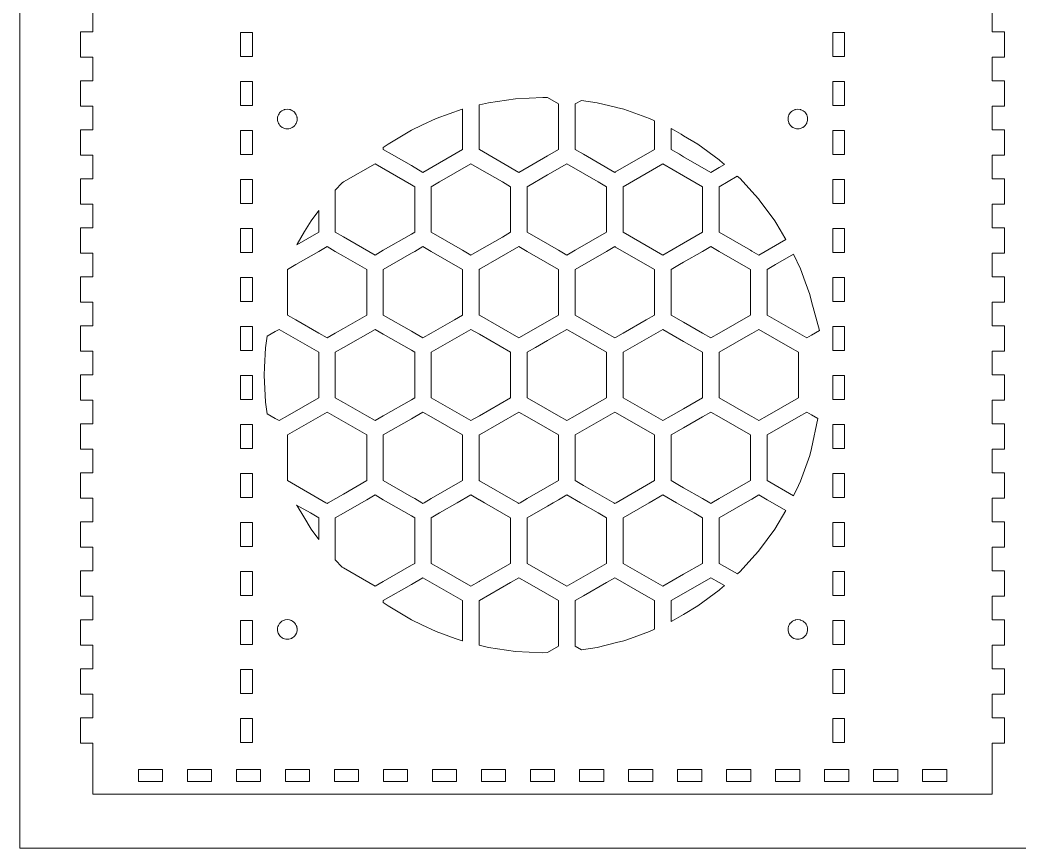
# Model space of a CAD drawing. Header units: millimetres. Extents: x -359 to 570, y -577 to 281.
# Drawn here: x -305.2 to -60.6, y -577.4 to -374.6 of the extents above; entities that cross this region are included whole.
import ezdxf

# ---------------------------------------------------------------- set-up
doc = ezdxf.new("R2010")
doc.units = ezdxf.units.MM
doc.header["$MEASUREMENT"] = 0
doc.layers.add('Layer 1', color=7, linetype='Continuous')

# ---------------------------------------------------------------- blocks, each defined once
blk = doc.blocks.new('block 65')
at = {"layer": 'Layer 1', "color": 7, "lineweight": 5}
blk.add_lwpolyline([(-251.25, -380.64), (-251.25, -377.68), (-248.33, -377.68), (-248.33, -383.6), (-251.25, -383.6), (-251.25, -380.64)], dxfattribs=at)
blk = doc.blocks.new('block 66')
at = {"layer": 'Layer 1', "color": 7, "lineweight": 5}
blk.add_lwpolyline([(-251.25, -392.64), (-251.25, -389.68), (-248.33, -389.68), (-248.33, -395.6), (-251.25, -395.6), (-251.25, -392.64)], dxfattribs=at)
blk = doc.blocks.new('block 67')
at = {"layer": 'Layer 1', "color": 7, "lineweight": 5}
blk.add_lwpolyline([(-251.25, -404.64), (-251.25, -401.68), (-248.33, -401.68), (-248.33, -407.6), (-251.25, -407.6), (-251.25, -404.64)], dxfattribs=at)
blk = doc.blocks.new('block 68')
at = {"layer": 'Layer 1', "color": 7, "lineweight": 5}
blk.add_lwpolyline([(-251.25, -416.64), (-251.25, -413.68), (-248.33, -413.68), (-248.33, -419.6), (-251.25, -419.6), (-251.25, -416.64)], dxfattribs=at)
blk = doc.blocks.new('block 69')
at = {"layer": 'Layer 1', "color": 7, "lineweight": 5}
blk.add_lwpolyline([(-251.25, -428.64), (-251.25, -425.68), (-248.33, -425.68), (-248.33, -431.6), (-251.25, -431.6), (-251.25, -428.64)], dxfattribs=at)
blk = doc.blocks.new('block 70')
at = {"layer": 'Layer 1', "color": 7, "lineweight": 5}
blk.add_lwpolyline([(-251.25, -440.64), (-251.25, -437.68), (-248.33, -437.68), (-248.33, -443.6), (-251.25, -443.6), (-251.25, -440.64)], dxfattribs=at)
blk = doc.blocks.new('block 71')
at = {"layer": 'Layer 1', "color": 7, "lineweight": 5}
blk.add_lwpolyline([(-251.25, -452.64), (-251.25, -449.68), (-248.33, -449.68), (-248.33, -455.6), (-251.25, -455.6), (-251.25, -452.64)], dxfattribs=at)
blk = doc.blocks.new('block 72')
at = {"layer": 'Layer 1', "color": 7, "lineweight": 5}
blk.add_lwpolyline([(-251.25, -464.64), (-251.25, -461.68), (-248.33, -461.68), (-248.33, -467.6), (-251.25, -467.6), (-251.25, -464.64)], dxfattribs=at)
blk = doc.blocks.new('block 73')
at = {"layer": 'Layer 1', "color": 7, "lineweight": 5}
blk.add_lwpolyline([(-251.25, -476.64), (-251.25, -473.68), (-248.33, -473.68), (-248.33, -479.6), (-251.25, -479.6), (-251.25, -476.64)], dxfattribs=at)
blk = doc.blocks.new('block 74')
at = {"layer": 'Layer 1', "color": 7, "lineweight": 5}
blk.add_lwpolyline([(-251.25, -488.64), (-251.25, -485.68), (-248.33, -485.68), (-248.33, -491.6), (-251.25, -491.6), (-251.25, -488.64)], dxfattribs=at)
blk = doc.blocks.new('block 75')
at = {"layer": 'Layer 1', "color": 7, "lineweight": 5}
blk.add_lwpolyline([(-251.25, -500.64), (-251.25, -497.68), (-248.33, -497.68), (-248.33, -503.6), (-251.25, -503.6), (-251.25, -500.64)], dxfattribs=at)
blk = doc.blocks.new('block 76')
at = {"layer": 'Layer 1', "color": 7, "lineweight": 5}
blk.add_lwpolyline([(-251.25, -512.64), (-251.25, -509.68), (-248.33, -509.68), (-248.33, -515.6), (-251.25, -515.6), (-251.25, -512.64)], dxfattribs=at)
blk = doc.blocks.new('block 77')
at = {"layer": 'Layer 1', "color": 7, "lineweight": 5}
blk.add_lwpolyline([(-251.25, -524.64), (-251.25, -521.68), (-248.33, -521.68), (-248.33, -527.6), (-251.25, -527.6), (-251.25, -524.64)], dxfattribs=at)
blk = doc.blocks.new('block 78')
at = {"layer": 'Layer 1', "color": 7, "lineweight": 5}
blk.add_lwpolyline([(-251.25, -536.64), (-251.25, -533.68), (-248.33, -533.68), (-248.33, -539.6), (-251.25, -539.6), (-251.25, -536.64)], dxfattribs=at)
blk = doc.blocks.new('block 79')
at = {"layer": 'Layer 1', "color": 7, "lineweight": 5}
blk.add_lwpolyline([(-251.25, -548.64), (-251.25, -545.68), (-248.33, -545.68), (-248.33, -551.6), (-251.25, -551.6), (-251.25, -548.64)], dxfattribs=at)
blk = doc.blocks.new('block 95')
at = {"layer": 'Layer 1', "color": 7, "lineweight": 5}
blk.add_lwpolyline([(-106.25, -380.64), (-106.25, -377.68), (-103.33, -377.68), (-103.33, -383.6), (-106.25, -383.6), (-106.25, -380.64)], dxfattribs=at)
blk = doc.blocks.new('block 96')
at = {"layer": 'Layer 1', "color": 7, "lineweight": 5}
blk.add_lwpolyline([(-106.25, -392.64), (-106.25, -389.68), (-103.33, -389.68), (-103.33, -395.6), (-106.25, -395.6), (-106.25, -392.64)], dxfattribs=at)
blk = doc.blocks.new('block 97')
at = {"layer": 'Layer 1', "color": 7, "lineweight": 5}
blk.add_lwpolyline([(-106.25, -404.64), (-106.25, -401.68), (-103.33, -401.68), (-103.33, -407.6), (-106.25, -407.6), (-106.25, -404.64)], dxfattribs=at)
blk = doc.blocks.new('block 98')
at = {"layer": 'Layer 1', "color": 7, "lineweight": 5}
blk.add_lwpolyline([(-106.25, -416.64), (-106.25, -413.68), (-103.33, -413.68), (-103.33, -419.6), (-106.25, -419.6), (-106.25, -416.64)], dxfattribs=at)
blk = doc.blocks.new('block 99')
at = {"layer": 'Layer 1', "color": 7, "lineweight": 5}
blk.add_lwpolyline([(-106.25, -428.64), (-106.25, -425.68), (-103.33, -425.68), (-103.33, -431.6), (-106.25, -431.6), (-106.25, -428.64)], dxfattribs=at)
blk = doc.blocks.new('block 100')
at = {"layer": 'Layer 1', "color": 7, "lineweight": 5}
blk.add_lwpolyline([(-106.25, -440.64), (-106.25, -437.68), (-103.33, -437.68), (-103.33, -443.6), (-106.25, -443.6), (-106.25, -440.64)], dxfattribs=at)
blk = doc.blocks.new('block 101')
at = {"layer": 'Layer 1', "color": 7, "lineweight": 5}
blk.add_lwpolyline([(-106.25, -452.64), (-106.25, -449.68), (-103.33, -449.68), (-103.33, -455.6), (-106.25, -455.6), (-106.25, -452.64)], dxfattribs=at)
blk = doc.blocks.new('block 102')
at = {"layer": 'Layer 1', "color": 7, "lineweight": 5}
blk.add_lwpolyline([(-106.25, -464.64), (-106.25, -461.68), (-103.33, -461.68), (-103.33, -467.6), (-106.25, -467.6), (-106.25, -464.64)], dxfattribs=at)
blk = doc.blocks.new('block 103')
at = {"layer": 'Layer 1', "color": 7, "lineweight": 5}
blk.add_lwpolyline([(-106.25, -476.64), (-106.25, -473.68), (-103.33, -473.68), (-103.33, -479.6), (-106.25, -479.6), (-106.25, -476.64)], dxfattribs=at)
blk = doc.blocks.new('block 104')
at = {"layer": 'Layer 1', "color": 7, "lineweight": 5}
blk.add_lwpolyline([(-106.25, -488.64), (-106.25, -485.68), (-103.33, -485.68), (-103.33, -491.6), (-106.25, -491.6), (-106.25, -488.64)], dxfattribs=at)
blk = doc.blocks.new('block 105')
at = {"layer": 'Layer 1', "color": 7, "lineweight": 5}
blk.add_lwpolyline([(-106.25, -500.64), (-106.25, -497.68), (-103.33, -497.68), (-103.33, -503.6), (-106.25, -503.6), (-106.25, -500.64)], dxfattribs=at)
blk = doc.blocks.new('block 106')
at = {"layer": 'Layer 1', "color": 7, "lineweight": 5}
blk.add_lwpolyline([(-106.25, -512.64), (-106.25, -509.68), (-103.33, -509.68), (-103.33, -515.6), (-106.25, -515.6), (-106.25, -512.64)], dxfattribs=at)
blk = doc.blocks.new('block 107')
at = {"layer": 'Layer 1', "color": 7, "lineweight": 5}
blk.add_lwpolyline([(-106.25, -524.64), (-106.25, -521.68), (-103.33, -521.68), (-103.33, -527.6), (-106.25, -527.6), (-106.25, -524.64)], dxfattribs=at)
blk = doc.blocks.new('block 108')
at = {"layer": 'Layer 1', "color": 7, "lineweight": 5}
blk.add_lwpolyline([(-106.25, -536.64), (-106.25, -533.68), (-103.33, -533.68), (-103.33, -539.6), (-106.25, -539.6), (-106.25, -536.64)], dxfattribs=at)
blk = doc.blocks.new('block 109')
at = {"layer": 'Layer 1', "color": 7, "lineweight": 5}
blk.add_lwpolyline([(-106.25, -548.64), (-106.25, -545.68), (-103.33, -545.68), (-103.33, -551.6), (-106.25, -551.6), (-106.25, -548.64)], dxfattribs=at)
blk = doc.blocks.new('block 114')
at = {"layer": 'Layer 1', "color": 7, "lineweight": 5}
blk.add_lwpolyline([(-239.79, -401.29), (-239.87, -401.29), (-240.13, -401.26), (-240.46, -401.19), (-240.78, -401.07), (-241.01, -400.95), (-241.09, -400.91), (-241.16, -400.86), (-241.36, -400.7), (-241.6, -400.46), (-241.81, -400.19), (-241.94, -399.96), (-241.97, -399.89), (-242.02, -399.78), (-242.16, -399.23), (-242.18, -398.66), (-242.16, -398.55), (-242.15, -398.46), (-242.09, -398.21), (-241.97, -397.89), (-241.81, -397.59), (-241.66, -397.38), (-241.6, -397.32), (-241.54, -397.25), (-241.36, -397.07), (-241.09, -396.87), (-240.79, -396.71), (-240.55, -396.61), (-240.47, -396.59), (-240.35, -396.55), (-239.79, -396.49), (-239.22, -396.55), (-239.11, -396.59), (-239.03, -396.61), (-238.79, -396.71), (-238.49, -396.87), (-238.21, -397.07), (-238.03, -397.25), (-237.97, -397.32), (-237.92, -397.38), (-237.77, -397.59), (-237.6, -397.89), (-237.48, -398.21), (-237.42, -398.46), (-237.41, -398.55), (-237.4, -398.66), (-237.41, -399.23), (-237.56, -399.78), (-237.6, -399.89), (-237.64, -399.96), (-237.77, -400.19), (-237.97, -400.46), (-238.21, -400.7), (-238.42, -400.86), (-238.49, -400.91), (-238.56, -400.95), (-238.79, -401.07), (-239.11, -401.19), (-239.45, -401.26), (-239.7, -401.29), (-239.79, -401.29)], dxfattribs=at)
blk = doc.blocks.new('block 115')
at = {"layer": 'Layer 1', "color": 7, "lineweight": 5}
blk.add_lwpolyline([(-114.79, -401.29), (-114.87, -401.29), (-115.13, -401.26), (-115.46, -401.19), (-115.78, -401.07), (-116.01, -400.95), (-116.09, -400.91), (-116.16, -400.86), (-116.36, -400.7), (-116.6, -400.46), (-116.81, -400.19), (-116.93, -399.96), (-116.97, -399.89), (-117.02, -399.78), (-117.16, -399.23), (-117.18, -398.66), (-117.16, -398.55), (-117.15, -398.46), (-117.09, -398.21), (-116.97, -397.89), (-116.81, -397.59), (-116.65, -397.38), (-116.6, -397.32), (-116.54, -397.25), (-116.36, -397.07), (-116.08, -396.87), (-115.79, -396.71), (-115.55, -396.61), (-115.47, -396.59), (-115.35, -396.55), (-114.79, -396.49), (-114.22, -396.55), (-114.11, -396.59), (-114.03, -396.61), (-113.79, -396.71), (-113.49, -396.87), (-113.21, -397.07), (-113.03, -397.25), (-112.97, -397.32), (-112.92, -397.38), (-112.77, -397.59), (-112.6, -397.89), (-112.48, -398.21), (-112.42, -398.46), (-112.41, -398.55), (-112.4, -398.66), (-112.41, -399.23), (-112.55, -399.78), (-112.6, -399.89), (-112.64, -399.96), (-112.77, -400.19), (-112.97, -400.46), (-113.21, -400.7), (-113.42, -400.86), (-113.49, -400.91), (-113.56, -400.95), (-113.79, -401.07), (-114.11, -401.19), (-114.44, -401.26), (-114.7, -401.29), (-114.79, -401.29)], dxfattribs=at)
blk = doc.blocks.new('block 116')
at = {"layer": 'Layer 1', "color": 7, "lineweight": 5}
blk.add_lwpolyline([(-239.79, -526.29), (-239.87, -526.29), (-240.13, -526.26), (-240.46, -526.19), (-240.78, -526.07), (-241.01, -525.95), (-241.09, -525.91), (-241.16, -525.86), (-241.36, -525.7), (-241.6, -525.46), (-241.81, -525.19), (-241.94, -524.96), (-241.97, -524.89), (-242.02, -524.78), (-242.16, -524.23), (-242.18, -523.66), (-242.16, -523.55), (-242.15, -523.46), (-242.09, -523.21), (-241.97, -522.89), (-241.81, -522.59), (-241.66, -522.38), (-241.6, -522.32), (-241.54, -522.25), (-241.36, -522.07), (-241.09, -521.87), (-240.79, -521.71), (-240.55, -521.61), (-240.47, -521.59), (-240.35, -521.55), (-239.79, -521.49), (-239.22, -521.55), (-239.11, -521.59), (-239.03, -521.61), (-238.79, -521.71), (-238.49, -521.87), (-238.21, -522.07), (-238.03, -522.25), (-237.97, -522.32), (-237.92, -522.38), (-237.77, -522.59), (-237.6, -522.89), (-237.48, -523.21), (-237.42, -523.46), (-237.41, -523.55), (-237.4, -523.66), (-237.41, -524.23), (-237.56, -524.78), (-237.6, -524.89), (-237.64, -524.96), (-237.77, -525.19), (-237.97, -525.46), (-238.21, -525.7), (-238.42, -525.86), (-238.49, -525.91), (-238.56, -525.95), (-238.79, -526.07), (-239.11, -526.19), (-239.45, -526.26), (-239.7, -526.29), (-239.79, -526.29)], dxfattribs=at)
blk = doc.blocks.new('block 117')
at = {"layer": 'Layer 1', "color": 7, "lineweight": 5}
blk.add_lwpolyline([(-114.79, -526.29), (-114.87, -526.29), (-115.13, -526.26), (-115.46, -526.19), (-115.78, -526.07), (-116.01, -525.95), (-116.09, -525.91), (-116.16, -525.86), (-116.36, -525.7), (-116.6, -525.46), (-116.81, -525.19), (-116.93, -524.96), (-116.97, -524.89), (-117.02, -524.78), (-117.16, -524.23), (-117.18, -523.66), (-117.16, -523.55), (-117.15, -523.46), (-117.09, -523.21), (-116.97, -522.89), (-116.81, -522.59), (-116.65, -522.38), (-116.6, -522.32), (-116.54, -522.25), (-116.36, -522.07), (-116.08, -521.87), (-115.79, -521.71), (-115.55, -521.61), (-115.47, -521.59), (-115.35, -521.55), (-114.79, -521.49), (-114.22, -521.55), (-114.11, -521.59), (-114.03, -521.61), (-113.79, -521.71), (-113.49, -521.87), (-113.21, -522.07), (-113.03, -522.25), (-112.97, -522.32), (-112.92, -522.38), (-112.77, -522.59), (-112.6, -522.89), (-112.48, -523.21), (-112.42, -523.46), (-112.41, -523.55), (-112.4, -523.66), (-112.41, -524.23), (-112.55, -524.78), (-112.6, -524.89), (-112.64, -524.96), (-112.77, -525.19), (-112.97, -525.46), (-113.21, -525.7), (-113.42, -525.86), (-113.49, -525.91), (-113.56, -525.95), (-113.79, -526.07), (-114.11, -526.19), (-114.44, -526.26), (-114.7, -526.29), (-114.79, -526.29)], dxfattribs=at)
blk = doc.blocks.new('block 118')
at = {"layer": 'Layer 1', "color": 7, "lineweight": 5}
blk.add_lwpolyline([(-287.39, -191.14), (-287.39, -197.54), (-290.29, -197.54), (-290.3, -197.54), (-290.36, -197.57), (-290.39, -197.62), (-290.39, -197.64), (-290.39, -203.64), (-290.39, -203.65), (-290.36, -203.71), (-290.3, -203.74), (-290.29, -203.74), (-287.39, -203.74), (-287.39, -209.54), (-290.29, -209.54), (-290.3, -209.54), (-290.36, -209.57), (-290.39, -209.62), (-290.39, -209.64), (-290.39, -215.64), (-290.39, -215.65), (-290.36, -215.71), (-290.3, -215.74), (-290.29, -215.74), (-287.39, -215.74), (-287.39, -221.54), (-290.29, -221.54), (-290.3, -221.54), (-290.36, -221.57), (-290.39, -221.62), (-290.39, -221.64), (-290.39, -227.64), (-290.39, -227.66), (-290.36, -227.71), (-290.3, -227.74), (-290.29, -227.74), (-287.39, -227.74), (-287.39, -233.54), (-290.29, -233.54), (-290.3, -233.54), (-290.36, -233.57), (-290.39, -233.62), (-290.39, -233.64), (-290.39, -239.64), (-290.39, -239.66), (-290.36, -239.71), (-290.3, -239.74), (-290.29, -239.74), (-287.39, -239.74), (-287.39, -245.54), (-290.29, -245.54), (-290.3, -245.54), (-290.36, -245.57), (-290.39, -245.62), (-290.39, -245.64), (-290.39, -251.64), (-290.39, -251.65), (-290.36, -251.71), (-290.3, -251.74), (-290.29, -251.74), (-287.39, -251.74), (-287.39, -257.54), (-290.29, -257.54), (-290.3, -257.54), (-290.36, -257.57), (-290.39, -257.62), (-290.39, -257.64), (-290.39, -263.64), (-290.39, -263.66), (-290.36, -263.71), (-290.3, -263.74), (-290.29, -263.74), (-287.39, -263.74), (-287.39, -269.54), (-290.29, -269.54), (-290.3, -269.54), (-290.36, -269.57), (-290.39, -269.62), (-290.39, -269.64), (-290.39, -275.64), (-290.39, -275.66), (-290.36, -275.71), (-290.3, -275.74), (-290.29, -275.74), (-287.39, -275.74), (-287.39, -281.54), (-290.29, -281.54), (-290.3, -281.54), (-290.36, -281.57), (-290.39, -281.62), (-290.39, -281.64), (-290.39, -287.64), (-290.39, -287.66), (-290.36, -287.71), (-290.3, -287.74), (-290.29, -287.74), (-287.39, -287.74), (-287.39, -293.54), (-290.29, -293.54), (-290.3, -293.54), (-290.36, -293.57), (-290.39, -293.62), (-290.39, -293.64), (-290.39, -299.64), (-290.39, -299.66), (-290.36, -299.71), (-290.3, -299.74), (-290.29, -299.74), (-287.39, -299.74), (-287.39, -305.54), (-290.29, -305.54), (-290.3, -305.54), (-290.36, -305.57), (-290.39, -305.62), (-290.39, -305.64), (-290.39, -311.64), (-290.39, -311.66), (-290.36, -311.71), (-290.3, -311.74), (-290.29, -311.74), (-287.39, -311.74), (-287.39, -317.54), (-290.29, -317.54), (-290.3, -317.54), (-290.36, -317.57), (-290.39, -317.62), (-290.39, -317.64), (-290.39, -323.64), (-290.39, -323.66), (-290.36, -323.71), (-290.3, -323.74), (-290.29, -323.74), (-287.39, -323.74), (-287.39, -329.54), (-290.29, -329.54), (-290.3, -329.54), (-290.36, -329.57), (-290.39, -329.62), (-290.39, -329.64), (-290.39, -335.64), (-290.39, -335.66), (-290.36, -335.71), (-290.3, -335.74), (-290.29, -335.74), (-287.39, -335.74), (-287.39, -341.54), (-290.29, -341.54), (-290.3, -341.54), (-290.36, -341.57), (-290.39, -341.62), (-290.39, -341.64), (-290.39, -347.64), (-290.39, -347.66), (-290.36, -347.71), (-290.3, -347.74), (-290.29, -347.74), (-287.39, -347.74), (-287.39, -353.54), (-290.29, -353.54), (-290.3, -353.54), (-290.36, -353.57), (-290.39, -353.62), (-290.39, -353.64), (-290.39, -359.64), (-290.39, -359.66), (-290.36, -359.71), (-290.3, -359.74), (-290.29, -359.74), (-287.39, -359.74), (-287.39, -365.54), (-290.29, -365.54), (-290.3, -365.54), (-290.36, -365.57), (-290.39, -365.62), (-290.39, -365.64), (-290.39, -371.64), (-290.39, -371.66), (-290.36, -371.71), (-290.3, -371.74), (-290.29, -371.74), (-287.39, -371.74), (-287.39, -377.54), (-290.29, -377.54), (-290.3, -377.54), (-290.36, -377.57), (-290.39, -377.62), (-290.39, -377.64), (-290.39, -383.64), (-290.39, -383.66), (-290.36, -383.71), (-290.3, -383.74), (-290.29, -383.74), (-287.39, -383.74), (-287.39, -389.54), (-290.29, -389.54), (-290.3, -389.54), (-290.36, -389.57), (-290.39, -389.62), (-290.39, -389.64), (-290.39, -395.64), (-290.39, -395.65), (-290.36, -395.71), (-290.3, -395.74), (-290.29, -395.74), (-287.39, -395.74), (-287.39, -401.54), (-290.29, -401.54), (-290.3, -401.54), (-290.36, -401.57), (-290.39, -401.62), (-290.39, -401.64), (-290.39, -407.64), (-290.39, -407.66), (-290.36, -407.71), (-290.3, -407.74), (-290.29, -407.74), (-287.39, -407.74), (-287.39, -413.54), (-290.29, -413.54), (-290.3, -413.54), (-290.36, -413.57), (-290.39, -413.62), (-290.39, -413.64), (-290.39, -419.64), (-290.39, -419.66), (-290.36, -419.71), (-290.3, -419.74), (-290.29, -419.74), (-287.39, -419.74), (-287.39, -425.54), (-290.29, -425.54), (-290.3, -425.54), (-290.36, -425.57), (-290.39, -425.62), (-290.39, -425.64), (-290.39, -431.64), (-290.39, -431.65), (-290.36, -431.71), (-290.3, -431.74), (-290.29, -431.74), (-287.39, -431.74), (-287.39, -437.54), (-290.29, -437.54), (-290.3, -437.54), (-290.36, -437.57), (-290.39, -437.62), (-290.39, -437.64), (-290.39, -443.64), (-290.39, -443.65), (-290.36, -443.71), (-290.3, -443.74), (-290.29, -443.74), (-287.39, -443.74), (-287.39, -449.54), (-290.29, -449.54), (-290.3, -449.54), (-290.36, -449.57), (-290.39, -449.62), (-290.39, -449.64), (-290.39, -455.64), (-290.39, -455.65), (-290.36, -455.71), (-290.3, -455.74), (-290.29, -455.74), (-287.39, -455.74), (-287.39, -461.54), (-290.29, -461.54), (-290.3, -461.54), (-290.36, -461.57), (-290.39, -461.62), (-290.39, -461.64), (-290.39, -467.64), (-290.39, -467.65), (-290.36, -467.71), (-290.3, -467.74), (-290.29, -467.74), (-287.39, -467.74), (-287.39, -473.54), (-290.29, -473.54), (-290.3, -473.54), (-290.36, -473.57), (-290.39, -473.62), (-290.39, -473.64), (-290.39, -479.64), (-290.39, -479.65), (-290.36, -479.71), (-290.3, -479.74), (-290.29, -479.74), (-287.39, -479.74), (-287.39, -485.54), (-290.29, -485.54), (-290.3, -485.54), (-290.36, -485.57), (-290.39, -485.62), (-290.39, -485.64), (-290.39, -491.64), (-290.39, -491.65), (-290.36, -491.71), (-290.3, -491.74), (-290.29, -491.74), (-287.39, -491.74), (-287.39, -497.54), (-290.29, -497.54), (-290.3, -497.54), (-290.36, -497.57), (-290.39, -497.62), (-290.39, -497.64), (-290.39, -503.64), (-290.39, -503.65), (-290.36, -503.71), (-290.3, -503.74), (-290.29, -503.74), (-287.39, -503.74), (-287.39, -509.54), (-290.29, -509.54), (-290.3, -509.54), (-290.36, -509.57), (-290.39, -509.62), (-290.39, -509.64), (-290.39, -515.64), (-290.39, -515.65), (-290.36, -515.71), (-290.3, -515.74), (-290.29, -515.74), (-287.39, -515.74), (-287.39, -521.54), (-290.29, -521.54), (-290.3, -521.54), (-290.36, -521.57), (-290.39, -521.62), (-290.39, -521.64), (-290.39, -527.64), (-290.39, -527.65), (-290.36, -527.71), (-290.3, -527.74), (-290.29, -527.74), (-287.39, -527.74), (-287.39, -533.54), (-290.29, -533.54), (-290.3, -533.54), (-290.36, -533.57), (-290.39, -533.62), (-290.39, -533.64), (-290.39, -539.64), (-290.39, -539.65), (-290.36, -539.71), (-290.3, -539.74), (-290.29, -539.74), (-287.39, -539.74), (-287.39, -545.54), (-290.29, -545.54), (-290.3, -545.54), (-290.36, -545.57), (-290.39, -545.62), (-290.39, -545.64), (-290.39, -551.64), (-290.39, -551.65), (-290.36, -551.71), (-290.3, -551.74), (-290.29, -551.74), (-287.39, -551.74), (-287.39, -558.14), (-287.39, -564.14), (-287.39, -564.15), (-287.36, -564.21), (-287.3, -564.24), (-287.29, -564.24), (-67.29, -564.24), (-67.27, -564.24), (-67.22, -564.21), (-67.19, -564.15), (-67.19, -564.14), (-67.19, -558.14), (-67.19, -551.74), (-64.29, -551.74), (-64.27, -551.74), (-64.22, -551.71), (-64.19, -551.65), (-64.19, -551.64), (-64.19, -545.64), (-64.19, -545.62), (-64.22, -545.57), (-64.27, -545.54), (-64.29, -545.54), (-67.19, -545.54), (-67.19, -539.74), (-64.29, -539.74), (-64.27, -539.74), (-64.22, -539.71), (-64.19, -539.65), (-64.19, -539.64), (-64.19, -533.64), (-64.19, -533.62), (-64.22, -533.57), (-64.27, -533.54), (-64.29, -533.54), (-67.19, -533.54), (-67.19, -527.74), (-64.29, -527.74), (-64.27, -527.74), (-64.22, -527.71), (-64.19, -527.65), (-64.19, -527.64), (-64.19, -521.64), (-64.19, -521.62), (-64.22, -521.57), (-64.27, -521.54), (-64.29, -521.54), (-67.19, -521.54), (-67.19, -515.74), (-64.29, -515.74), (-64.27, -515.74), (-64.22, -515.71), (-64.19, -515.65), (-64.19, -515.64), (-64.19, -509.64), (-64.19, -509.62), (-64.22, -509.57), (-64.27, -509.54), (-64.29, -509.54), (-67.19, -509.54), (-67.19, -503.74), (-64.29, -503.74), (-64.27, -503.74), (-64.22, -503.71), (-64.19, -503.65), (-64.19, -503.64), (-64.19, -497.64), (-64.19, -497.62), (-64.22, -497.57), (-64.27, -497.54), (-64.29, -497.54), (-67.19, -497.54), (-67.19, -491.74), (-64.29, -491.74), (-64.27, -491.74), (-64.22, -491.71), (-64.19, -491.65), (-64.19, -491.64), (-64.19, -485.64), (-64.19, -485.62), (-64.22, -485.57), (-64.27, -485.54), (-64.29, -485.54), (-67.19, -485.54), (-67.19, -479.74), (-64.29, -479.74), (-64.27, -479.74), (-64.22, -479.71), (-64.19, -479.65), (-64.19, -479.64), (-64.19, -473.64), (-64.19, -473.62), (-64.22, -473.57), (-64.27, -473.54), (-64.29, -473.54), (-67.19, -473.54), (-67.19, -467.74), (-64.29, -467.74), (-64.27, -467.74), (-64.22, -467.71), (-64.19, -467.65), (-64.19, -467.64), (-64.19, -461.64), (-64.19, -461.62), (-64.22, -461.57), (-64.27, -461.54), (-64.29, -461.54), (-67.19, -461.54), (-67.19, -455.74), (-64.29, -455.74), (-64.27, -455.74), (-64.22, -455.71), (-64.19, -455.65), (-64.19, -455.64), (-64.19, -449.64), (-64.19, -449.62), (-64.22, -449.57), (-64.27, -449.54), (-64.29, -449.54), (-67.19, -449.54), (-67.19, -443.74), (-64.29, -443.74), (-64.27, -443.74), (-64.22, -443.71), (-64.19, -443.65), (-64.19, -443.64), (-64.19, -437.64), (-64.19, -437.62), (-64.22, -437.57), (-64.27, -437.54), (-64.29, -437.54), (-67.19, -437.54), (-67.19, -431.74), (-64.29, -431.74), (-64.27, -431.74), (-64.22, -431.71), (-64.19, -431.65), (-64.19, -431.64), (-64.19, -425.64), (-64.19, -425.62), (-64.22, -425.57), (-64.27, -425.54), (-64.29, -425.54), (-67.19, -425.54), (-67.19, -419.74), (-64.29, -419.74), (-64.27, -419.74), (-64.22, -419.71), (-64.19, -419.66), (-64.19, -419.64), (-64.19, -413.64), (-64.19, -413.62), (-64.22, -413.57), (-64.27, -413.54), (-64.29, -413.54), (-67.19, -413.54), (-67.19, -407.74), (-64.29, -407.74), (-64.27, -407.74), (-64.22, -407.71), (-64.19, -407.66), (-64.19, -407.64), (-64.19, -401.64), (-64.19, -401.62), (-64.22, -401.57), (-64.27, -401.54), (-64.29, -401.54), (-67.19, -401.54), (-67.19, -395.74), (-64.29, -395.74), (-64.27, -395.74), (-64.22, -395.71), (-64.19, -395.65), (-64.19, -395.64), (-64.19, -389.64), (-64.19, -389.62), (-64.22, -389.57), (-64.27, -389.54), (-64.29, -389.54), (-67.19, -389.54), (-67.19, -383.74), (-64.29, -383.74), (-64.27, -383.74), (-64.22, -383.71), (-64.19, -383.66), (-64.19, -383.64), (-64.19, -377.64), (-64.19, -377.62), (-64.22, -377.57), (-64.27, -377.54), (-64.29, -377.54), (-67.19, -377.54), (-67.19, -371.74), (-64.29, -371.74), (-64.27, -371.74), (-64.22, -371.71), (-64.19, -371.66), (-64.19, -371.64), (-64.19, -365.64), (-64.19, -365.62), (-64.22, -365.57), (-64.27, -365.54), (-64.29, -365.54), (-67.19, -365.54), (-67.19, -359.74), (-64.29, -359.74), (-64.27, -359.74), (-64.22, -359.71), (-64.19, -359.66), (-64.19, -359.64), (-64.19, -353.64), (-64.19, -353.62), (-64.22, -353.57), (-64.27, -353.54), (-64.29, -353.54), (-67.19, -353.54), (-67.19, -347.74), (-64.29, -347.74), (-64.27, -347.74), (-64.22, -347.71), (-64.19, -347.66), (-64.19, -347.64), (-64.19, -341.64), (-64.19, -341.62), (-64.22, -341.57), (-64.27, -341.54), (-64.29, -341.54), (-67.19, -341.54), (-67.19, -335.74), (-64.29, -335.74), (-64.27, -335.74), (-64.22, -335.71), (-64.19, -335.66), (-64.19, -335.64), (-64.19, -329.64), (-64.19, -329.62), (-64.22, -329.57), (-64.27, -329.54), (-64.29, -329.54), (-67.19, -329.54), (-67.19, -323.74), (-64.29, -323.74), (-64.27, -323.74), (-64.22, -323.71), (-64.19, -323.66), (-64.19, -323.64), (-64.19, -317.64), (-64.19, -317.62), (-64.22, -317.57), (-64.27, -317.54), (-64.29, -317.54), (-67.19, -317.54), (-67.19, -311.74), (-64.29, -311.74), (-64.27, -311.74), (-64.22, -311.71), (-64.19, -311.66), (-64.19, -311.64), (-64.19, -305.64), (-64.19, -305.62), (-64.22, -305.57), (-64.27, -305.54), (-64.29, -305.54), (-67.19, -305.54), (-67.19, -299.74), (-64.29, -299.74), (-64.27, -299.74), (-64.22, -299.71), (-64.19, -299.66), (-64.19, -299.64), (-64.19, -293.64), (-64.19, -293.62), (-64.22, -293.57), (-64.27, -293.54), (-64.29, -293.54), (-67.19, -293.54), (-67.19, -287.74), (-64.29, -287.74), (-64.27, -287.74), (-64.22, -287.71), (-64.19, -287.66), (-64.19, -287.64), (-64.19, -281.64), (-64.19, -281.62), (-64.22, -281.57), (-64.27, -281.54), (-64.29, -281.54), (-67.19, -281.54), (-67.19, -275.74), (-64.29, -275.74), (-64.27, -275.74), (-64.22, -275.71), (-64.19, -275.66), (-64.19, -275.64), (-64.19, -269.64), (-64.19, -269.62), (-64.22, -269.57), (-64.27, -269.54), (-64.29, -269.54), (-67.19, -269.54), (-67.19, -263.74), (-64.29, -263.74), (-64.27, -263.74), (-64.22, -263.71), (-64.19, -263.66), (-64.19, -263.64), (-64.19, -257.64), (-64.19, -257.62), (-64.22, -257.57), (-64.27, -257.54), (-64.29, -257.54), (-67.19, -257.54), (-67.19, -251.74), (-64.29, -251.74), (-64.27, -251.74), (-64.22, -251.71), (-64.19, -251.65), (-64.19, -251.64), (-64.19, -245.64), (-64.19, -245.62), (-64.22, -245.57), (-64.27, -245.54), (-64.29, -245.54), (-67.19, -245.54), (-67.19, -239.74), (-64.29, -239.74), (-64.27, -239.74), (-64.22, -239.71), (-64.19, -239.66), (-64.19, -239.64), (-64.19, -233.64), (-64.19, -233.62), (-64.22, -233.57), (-64.27, -233.54), (-64.29, -233.54), (-67.19, -233.54), (-67.19, -227.74), (-64.29, -227.74), (-64.27, -227.74), (-64.22, -227.71), (-64.19, -227.66), (-64.19, -227.64), (-64.19, -221.64), (-64.19, -221.62), (-64.22, -221.57), (-64.27, -221.54), (-64.29, -221.54), (-67.19, -221.54), (-67.19, -215.74), (-64.29, -215.74), (-64.27, -215.74), (-64.22, -215.71), (-64.19, -215.65), (-64.19, -215.64), (-64.19, -209.64), (-64.19, -209.62), (-64.22, -209.57), (-64.27, -209.54), (-64.29, -209.54), (-67.19, -209.54), (-67.19, -203.74), (-64.29, -203.74), (-64.27, -203.74), (-64.22, -203.71), (-64.19, -203.65), (-64.19, -203.64), (-64.19, -197.64), (-64.19, -197.62), (-64.22, -197.57), (-64.27, -197.54), (-64.29, -197.54), (-67.19, -197.54), (-67.19, -191.14), (-67.19, -188.14), (-67.19, -188.12), (-67.22, -188.07), (-67.27, -188.04), (-67.29, -188.04), (-106.29, -188.04), (-114.23, -188.04), (-114.24, -188.04), (-114.3, -188.07), (-114.33, -188.12), (-114.33, -188.14), (-114.33, -191.04), (-120.25, -191.04), (-120.25, -188.14), (-120.25, -188.12), (-120.28, -188.07), (-120.33, -188.04), (-120.35, -188.04), (-126.23, -188.04), (-126.24, -188.04), (-126.3, -188.07), (-126.33, -188.12), (-126.33, -188.14), (-126.33, -191.04), (-132.25, -191.04), (-132.25, -188.14), (-132.25, -188.12), (-132.28, -188.07), (-132.33, -188.04), (-132.35, -188.04), (-138.23, -188.04), (-138.24, -188.04), (-138.3, -188.07), (-138.33, -188.12), (-138.33, -188.14), (-138.33, -191.04), (-144.25, -191.04), (-144.25, -188.14), (-144.25, -188.12), (-144.28, -188.07), (-144.33, -188.04), (-144.35, -188.04), (-150.23, -188.04), (-150.25, -188.04), (-150.3, -188.07), (-150.33, -188.12), (-150.33, -188.14), (-150.33, -191.04), (-156.25, -191.04), (-156.25, -188.14), (-156.25, -188.12), (-156.28, -188.07), (-156.33, -188.04), (-156.35, -188.04), (-162.23, -188.04), (-162.24, -188.04), (-162.3, -188.07), (-162.33, -188.12), (-162.33, -188.14), (-162.33, -191.04), (-168.25, -191.04), (-168.25, -188.14), (-168.25, -188.12), (-168.28, -188.07), (-168.33, -188.04), (-168.35, -188.04), (-174.23, -188.04), (-174.25, -188.04), (-174.3, -188.07), (-174.33, -188.12), (-174.33, -188.14), (-174.33, -191.04), (-180.25, -191.04), (-180.25, -188.14), (-180.25, -188.12), (-180.27, -188.07), (-180.33, -188.04), (-180.35, -188.04), (-186.23, -188.04), (-186.24, -188.04), (-186.3, -188.07), (-186.33, -188.12), (-186.33, -188.14), (-186.33, -191.04), (-192.25, -191.04), (-192.25, -188.14), (-192.25, -188.12), (-192.28, -188.07), (-192.33, -188.04), (-192.35, -188.04), (-198.23, -188.04), (-198.24, -188.04), (-198.3, -188.07), (-198.33, -188.12), (-198.33, -188.14), (-198.33, -191.04), (-204.25, -191.04), (-204.25, -188.14), (-204.25, -188.12), (-204.28, -188.07), (-204.33, -188.04), (-204.35, -188.04), (-210.23, -188.04), (-210.24, -188.04), (-210.3, -188.07), (-210.33, -188.12), (-210.33, -188.14), (-210.33, -191.04), (-216.25, -191.04), (-216.25, -188.14), (-216.25, -188.12), (-216.28, -188.07), (-216.33, -188.04), (-216.35, -188.04), (-222.23, -188.04), (-222.24, -188.04), (-222.3, -188.07), (-222.33, -188.12), (-222.33, -188.14), (-222.33, -191.04), (-228.25, -191.04), (-228.25, -188.14), (-228.25, -188.12), (-228.28, -188.07), (-228.33, -188.04), (-228.35, -188.04), (-234.23, -188.04), (-234.24, -188.04), (-234.3, -188.07), (-234.33, -188.12), (-234.33, -188.14), (-234.33, -191.04), (-240.25, -191.04), (-240.25, -188.14), (-240.25, -188.12), (-240.28, -188.07), (-240.33, -188.04), (-240.35, -188.04), (-248.29, -188.04), (-287.29, -188.04), (-287.3, -188.04), (-287.36, -188.07), (-287.39, -188.12), (-287.39, -188.14), (-287.39, -191.14)], dxfattribs=at)
blk = doc.blocks.new('block 119')
at = {"layer": 'Layer 1', "color": 7, "lineweight": 5}
blk.add_lwpolyline([(-273.29, -561.1), (-276.25, -561.1), (-276.25, -558.18), (-270.33, -558.18), (-270.33, -561.1), (-273.29, -561.1)], dxfattribs=at)
blk = doc.blocks.new('block 120')
at = {"layer": 'Layer 1', "color": 7, "lineweight": 5}
blk.add_lwpolyline([(-261.29, -561.1), (-264.25, -561.1), (-264.25, -558.18), (-258.33, -558.18), (-258.33, -561.1), (-261.29, -561.1)], dxfattribs=at)
blk = doc.blocks.new('block 121')
at = {"layer": 'Layer 1', "color": 7, "lineweight": 5}
blk.add_lwpolyline([(-249.29, -561.1), (-252.25, -561.1), (-252.25, -558.18), (-246.33, -558.18), (-246.33, -561.1), (-249.29, -561.1)], dxfattribs=at)
blk = doc.blocks.new('block 122')
at = {"layer": 'Layer 1', "color": 7, "lineweight": 5}
blk.add_lwpolyline([(-237.29, -561.1), (-240.25, -561.1), (-240.25, -558.18), (-234.33, -558.18), (-234.33, -561.1), (-237.29, -561.1)], dxfattribs=at)
blk = doc.blocks.new('block 123')
at = {"layer": 'Layer 1', "color": 7, "lineweight": 5}
blk.add_lwpolyline([(-225.29, -561.1), (-228.25, -561.1), (-228.25, -558.18), (-222.33, -558.18), (-222.33, -561.1), (-225.29, -561.1)], dxfattribs=at)
blk = doc.blocks.new('block 124')
at = {"layer": 'Layer 1', "color": 7, "lineweight": 5}
blk.add_lwpolyline([(-213.29, -561.1), (-216.25, -561.1), (-216.25, -558.18), (-210.33, -558.18), (-210.33, -561.1), (-213.29, -561.1)], dxfattribs=at)
blk = doc.blocks.new('block 125')
at = {"layer": 'Layer 1', "color": 7, "lineweight": 5}
blk.add_lwpolyline([(-201.29, -561.1), (-204.25, -561.1), (-204.25, -558.18), (-198.33, -558.18), (-198.33, -561.1), (-201.29, -561.1)], dxfattribs=at)
blk = doc.blocks.new('block 126')
at = {"layer": 'Layer 1', "color": 7, "lineweight": 5}
blk.add_lwpolyline([(-189.29, -561.1), (-192.25, -561.1), (-192.25, -558.18), (-186.33, -558.18), (-186.33, -561.1), (-189.29, -561.1)], dxfattribs=at)
blk = doc.blocks.new('block 127')
at = {"layer": 'Layer 1', "color": 7, "lineweight": 5}
blk.add_lwpolyline([(-177.29, -561.1), (-180.25, -561.1), (-180.25, -558.18), (-174.33, -558.18), (-174.33, -561.1), (-177.29, -561.1)], dxfattribs=at)
blk = doc.blocks.new('block 128')
at = {"layer": 'Layer 1', "color": 7, "lineweight": 5}
blk.add_lwpolyline([(-165.29, -561.1), (-168.25, -561.1), (-168.25, -558.18), (-162.33, -558.18), (-162.33, -561.1), (-165.29, -561.1)], dxfattribs=at)
blk = doc.blocks.new('block 129')
at = {"layer": 'Layer 1', "color": 7, "lineweight": 5}
blk.add_lwpolyline([(-153.29, -561.1), (-156.25, -561.1), (-156.25, -558.18), (-150.33, -558.18), (-150.33, -561.1), (-153.29, -561.1)], dxfattribs=at)
blk = doc.blocks.new('block 130')
at = {"layer": 'Layer 1', "color": 7, "lineweight": 5}
blk.add_lwpolyline([(-141.29, -561.1), (-144.25, -561.1), (-144.25, -558.18), (-138.33, -558.18), (-138.33, -561.1), (-141.29, -561.1)], dxfattribs=at)
blk = doc.blocks.new('block 131')
at = {"layer": 'Layer 1', "color": 7, "lineweight": 5}
blk.add_lwpolyline([(-129.29, -561.1), (-132.25, -561.1), (-132.25, -558.18), (-126.33, -558.18), (-126.33, -561.1), (-129.29, -561.1)], dxfattribs=at)
blk = doc.blocks.new('block 132')
at = {"layer": 'Layer 1', "color": 7, "lineweight": 5}
blk.add_lwpolyline([(-117.29, -561.1), (-120.25, -561.1), (-120.25, -558.18), (-114.33, -558.18), (-114.33, -561.1), (-117.29, -561.1)], dxfattribs=at)
blk = doc.blocks.new('block 133')
at = {"layer": 'Layer 1', "color": 7, "lineweight": 5}
blk.add_lwpolyline([(-105.29, -561.1), (-108.25, -561.1), (-108.25, -558.18), (-102.33, -558.18), (-102.33, -561.1), (-105.29, -561.1)], dxfattribs=at)
blk = doc.blocks.new('block 134')
at = {"layer": 'Layer 1', "color": 7, "lineweight": 5}
blk.add_lwpolyline([(-93.29, -561.1), (-96.25, -561.1), (-96.25, -558.18), (-90.33, -558.18), (-90.33, -561.1), (-93.29, -561.1)], dxfattribs=at)
blk = doc.blocks.new('block 135')
at = {"layer": 'Layer 1', "color": 7, "lineweight": 5}
blk.add_lwpolyline([(-81.29, -561.1), (-84.25, -561.1), (-84.25, -558.18), (-78.33, -558.18), (-78.33, -561.1), (-81.29, -561.1)], dxfattribs=at)
blk = doc.blocks.new('block 428')
at = {"layer": 'Layer 1', "color": 7, "lineweight": 5}
blk.add_lwpolyline([(-192.79, -527.71), (-192.79, -527.1), (-192.79, -526.08), (-192.79, -522.74), (-192.79, -519.15), (-192.79, -516.81), (-192.74, -516.78), (-185.11, -512.39), (-183.07, -511.22), (-181.04, -512.39), (-176.08, -515.25), (-173.36, -516.81), (-173.36, -519.15), (-173.36, -522.74), (-173.36, -526.08), (-173.36, -527.1), (-173.36, -527.98), (-176.05, -529.53), (-176.08, -529.53), (-177.2, -529.59), (-183.89, -529.26), (-190.52, -528.28), (-192.79, -527.71)], dxfattribs=at)
blk = doc.blocks.new('block 429')
at = {"layer": 'Layer 1', "color": 7, "lineweight": 5}
blk.add_lwpolyline([(-169.29, -527.98), (-169.29, -527.1), (-169.29, -526.08), (-169.29, -522.74), (-169.29, -516.81), (-167.26, -515.64), (-161.62, -512.39), (-159.58, -511.22), (-159.41, -511.32), (-151.9, -515.64), (-149.87, -516.81), (-149.87, -522.74), (-149.87, -523.84), (-151.08, -524.41), (-155.76, -526.08), (-157.39, -526.66), (-159.16, -527.1), (-163.89, -528.28), (-167.78, -528.85), (-169.29, -527.98)], dxfattribs=at)
blk = doc.blocks.new('block 430')
at = {"layer": 'Layer 1', "color": 7, "lineweight": 5}
blk.add_lwpolyline([(-109.46, -450.66), (-111.44, -451.83), (-112.59, -452.49), (-122.31, -446.9), (-122.31, -435.73), (-120.27, -434.56), (-115.83, -432), (-114.14, -435.56), (-113, -438.74), (-111.89, -441.85), (-111.44, -443.61), (-109.46, -450.66)], dxfattribs=at)
blk = doc.blocks.new('block 431')
at = {"layer": 'Layer 1', "color": 7, "lineweight": 5}
blk.add_lwpolyline([(-109.87, -472.25), (-111.44, -479.56), (-111.89, -481.32), (-114.14, -487.61), (-114.63, -488.63), (-115.83, -491.17), (-122.31, -487.44), (-122.31, -476.27), (-114.63, -471.85), (-112.59, -470.68), (-111.44, -471.34), (-109.87, -472.25)], dxfattribs=at)
blk = doc.blocks.new('block 432')
at = {"layer": 'Layer 1', "color": 7, "lineweight": 5}
blk.add_lwpolyline([(-245.46, -461.59), (-245.13, -468.25), (-244.7, -471.09), (-242.74, -472.22), (-241.81, -472.76), (-239.77, -471.59), (-232.1, -467.17), (-232.1, -459.66), (-232.1, -456), (-241.81, -450.41), (-242.74, -450.95), (-244.7, -452.08), (-245.13, -454.92), (-245.36, -459.66), (-245.46, -461.59)], dxfattribs=at)
blk = doc.blocks.new('block 433')
at = {"layer": 'Layer 1', "color": 7, "lineweight": 5}
blk.add_lwpolyline([(-232.1, -421.31), (-232.1, -426.46), (-232.1, -426.63), (-237.49, -429.74), (-237.4, -429.53), (-235.55, -426.46), (-233.95, -423.81), (-232.1, -421.31)], dxfattribs=at)
blk = doc.blocks.new('block 434')
at = {"layer": 'Layer 1', "color": 7, "lineweight": 5}
blk.add_lwpolyline([(-218.31, -409.87), (-209.41, -414.99), (-208.6, -415.46), (-208.6, -426.46), (-208.6, -426.63), (-209.41, -427.09), (-216.28, -431.05), (-218.31, -432.22), (-226.07, -427.75), (-228.03, -426.63), (-228.03, -426.46), (-228.03, -417.8), (-228.03, -416.32), (-226.39, -414.51), (-225.99, -414.29), (-218.31, -409.87)], dxfattribs=at)
blk = doc.blocks.new('block 435')
at = {"layer": 'Layer 1', "color": 7, "lineweight": 5}
blk.add_lwpolyline([(-215.12, -405.05), (-209.41, -401.63), (-209.38, -401.62), (-206.86, -400.43), (-203.32, -398.76), (-197.01, -396.51), (-196.86, -396.47), (-196.86, -400.43), (-196.86, -406.36), (-206.57, -411.95), (-209.41, -410.31), (-214.25, -407.53), (-216.28, -406.36), (-216.28, -405.9), (-215.12, -405.05)], dxfattribs=at)
blk = doc.blocks.new('block 436')
at = {"layer": 'Layer 1', "color": 7, "lineweight": 5}
blk.add_lwpolyline([(-230.06, -452.49), (-232.1, -451.32), (-237.74, -448.07), (-239.77, -446.9), (-239.77, -435.73), (-237.74, -434.56), (-232.1, -431.31), (-230.06, -430.14), (-228.03, -431.31), (-226.07, -432.44), (-220.35, -435.73), (-220.35, -446.9), (-226.07, -450.19), (-228.03, -451.32), (-230.06, -452.49)], dxfattribs=at)
blk = doc.blocks.new('block 437')
at = {"layer": 'Layer 1', "color": 7, "lineweight": 5}
blk.add_lwpolyline([(-216.28, -435.73), (-209.41, -431.78), (-208.6, -431.31), (-206.57, -430.14), (-204.53, -431.31), (-196.86, -435.73), (-196.86, -443.06), (-196.86, -444.56), (-196.86, -446.9), (-198.89, -448.07), (-204.53, -451.32), (-206.57, -452.49), (-208.6, -451.32), (-209.41, -450.85), (-216.28, -446.9), (-216.28, -444.56), (-216.28, -438.07), (-216.28, -435.73)], dxfattribs=at)
blk = doc.blocks.new('block 438')
at = {"layer": 'Layer 1', "color": 7, "lineweight": 5}
blk.add_lwpolyline([(-194.82, -409.87), (-192.74, -411.07), (-187.14, -414.29), (-185.11, -415.46), (-185.11, -417.8), (-185.11, -426.46), (-185.11, -426.63), (-187.14, -427.8), (-192.74, -431.02), (-194.82, -432.22), (-196.86, -431.05), (-204.53, -426.63), (-204.53, -426.46), (-204.53, -417.8), (-204.53, -415.46), (-202.5, -414.29), (-194.82, -409.87)], dxfattribs=at)
blk = doc.blocks.new('block 439')
at = {"layer": 'Layer 1', "color": 7, "lineweight": 5}
blk.add_lwpolyline([(-181.04, -415.46), (-176.08, -412.6), (-171.33, -409.87), (-163.65, -414.29), (-161.62, -415.46), (-161.62, -426.46), (-161.62, -426.63), (-169.29, -431.05), (-171.33, -432.22), (-173.36, -431.05), (-176.08, -429.48), (-181.04, -426.63), (-181.04, -426.46), (-181.04, -415.46)], dxfattribs=at)
blk = doc.blocks.new('block 440')
at = {"layer": 'Layer 1', "color": 7, "lineweight": 5}
blk.add_lwpolyline([(-192.79, -435.73), (-192.74, -435.7), (-183.07, -430.14), (-181.04, -431.31), (-176.08, -434.17), (-173.36, -435.73), (-173.36, -446.9), (-176.08, -448.46), (-183.07, -452.49), (-192.74, -446.93), (-192.79, -446.9), (-192.79, -443.06), (-192.79, -435.73)], dxfattribs=at)
blk = doc.blocks.new('block 441')
at = {"layer": 'Layer 1', "color": 7, "lineweight": 5}
blk.add_lwpolyline([(-208.6, -456), (-208.6, -459.66), (-208.6, -467.17), (-209.41, -467.63), (-216.28, -471.59), (-218.31, -472.76), (-220.35, -471.59), (-226.07, -468.29), (-228.03, -467.17), (-228.03, -464.83), (-228.03, -459.66), (-228.03, -456), (-226.07, -454.87), (-218.31, -450.41), (-216.28, -451.58), (-209.41, -455.53), (-208.6, -456)], dxfattribs=at)
blk = doc.blocks.new('block 442')
at = {"layer": 'Layer 1', "color": 7, "lineweight": 5}
blk.add_lwpolyline([(-185.11, -456), (-185.11, -459.66), (-185.11, -467.17), (-192.74, -471.56), (-194.82, -472.76), (-204.53, -467.17), (-204.53, -459.66), (-204.53, -456), (-194.82, -450.41), (-192.74, -451.61), (-185.11, -456)], dxfattribs=at)
blk = doc.blocks.new('block 443')
at = {"layer": 'Layer 1', "color": 7, "lineweight": 5}
blk.add_lwpolyline([(-230.06, -470.68), (-226.07, -472.98), (-220.35, -476.27), (-220.35, -487.44), (-226.07, -490.73), (-229.79, -492.87), (-230.06, -493.03), (-230.34, -492.87), (-239.77, -487.44), (-239.77, -476.27), (-230.06, -470.68)], dxfattribs=at)
blk = doc.blocks.new('block 444')
at = {"layer": 'Layer 1', "color": 7, "lineweight": 5}
blk.add_lwpolyline([(-218.31, -490.95), (-216.28, -492.12), (-214.98, -492.87), (-209.41, -496.07), (-208.6, -496.54), (-208.6, -507.71), (-209.41, -508.18), (-216.28, -512.13), (-218.31, -513.3), (-226.07, -508.84), (-226.39, -508.65), (-228.03, -506.85), (-228.03, -505.37), (-228.03, -498.88), (-228.03, -496.54), (-226.07, -495.41), (-221.65, -492.87), (-220.35, -492.12), (-218.31, -490.95)], dxfattribs=at)
blk = doc.blocks.new('block 445')
at = {"layer": 'Layer 1', "color": 7, "lineweight": 5}
blk.add_lwpolyline([(-216.28, -476.27), (-209.41, -472.32), (-208.6, -471.85), (-206.57, -470.68), (-204.53, -471.85), (-196.86, -476.27), (-196.86, -487.44), (-204.53, -491.86), (-206.29, -492.87), (-206.57, -493.03), (-206.84, -492.87), (-208.6, -491.86), (-209.41, -491.39), (-216.28, -487.44), (-216.28, -476.27)], dxfattribs=at)
blk = doc.blocks.new('block 446')
at = {"layer": 'Layer 1', "color": 7, "lineweight": 5}
blk.add_lwpolyline([(-233.95, -499.36), (-235.78, -496.32), (-237.4, -493.64), (-237.5, -493.43), (-234.13, -495.37), (-232.1, -496.54), (-232.1, -501.86), (-233.95, -499.36)], dxfattribs=at)
blk = doc.blocks.new('block 447')
at = {"layer": 'Layer 1', "color": 7, "lineweight": 5}
blk.add_lwpolyline([(-215.12, -518.13), (-216.28, -517.27), (-216.28, -516.81), (-209.41, -512.86), (-208.6, -512.39), (-206.57, -511.22), (-196.86, -516.81), (-196.86, -522.74), (-196.86, -526.08), (-196.86, -526.7), (-197.01, -526.66), (-198.65, -526.08), (-203.32, -524.41), (-206.86, -522.74), (-209.38, -521.56), (-209.41, -521.54), (-215.12, -518.13)], dxfattribs=at)
blk = doc.blocks.new('block 448')
at = {"layer": 'Layer 1', "color": 7, "lineweight": 5}
blk.add_lwpolyline([(-192.79, -476.27), (-192.74, -476.24), (-183.07, -470.68), (-181.04, -471.85), (-176.08, -474.71), (-173.36, -476.27), (-173.36, -487.44), (-176.08, -489), (-181.04, -491.86), (-182.8, -492.87), (-183.07, -493.03), (-183.35, -492.87), (-192.74, -487.47), (-192.79, -487.44), (-192.79, -485.1), (-192.79, -478.61), (-192.79, -476.27)], dxfattribs=at)
blk = doc.blocks.new('block 449')
at = {"layer": 'Layer 1', "color": 7, "lineweight": 5}
blk.add_lwpolyline([(-204.53, -496.54), (-202.5, -495.37), (-198.16, -492.87), (-194.82, -490.95), (-192.79, -492.12), (-192.74, -492.15), (-191.49, -492.87), (-185.11, -496.54), (-185.11, -507.71), (-192.74, -512.1), (-192.79, -512.13), (-194.82, -513.3), (-202.5, -508.88), (-204.53, -507.71), (-204.53, -496.54)], dxfattribs=at)
blk = doc.blocks.new('block 450')
at = {"layer": 'Layer 1', "color": 7, "lineweight": 5}
blk.add_lwpolyline([(-181.04, -496.54), (-176.08, -493.68), (-174.66, -492.87), (-173.36, -492.12), (-171.33, -490.95), (-167.99, -492.87), (-163.65, -495.37), (-161.62, -496.54), (-161.62, -507.71), (-171.33, -513.3), (-176.08, -510.57), (-181.04, -507.71), (-181.04, -498.88), (-181.04, -496.54)], dxfattribs=at)
blk = doc.blocks.new('block 451')
at = {"layer": 'Layer 1', "color": 7, "lineweight": 5}
blk.add_lwpolyline([(-173.36, -406.36), (-176.08, -407.92), (-183.07, -411.95), (-192.74, -406.39), (-192.79, -406.36), (-192.79, -404.02), (-192.79, -400.43), (-192.79, -397.53), (-192.79, -396.07), (-192.79, -395.46), (-192.74, -395.45), (-190.52, -394.89), (-183.89, -393.91), (-177.2, -393.59), (-176.08, -393.64), (-176.05, -393.64), (-173.36, -395.19), (-173.36, -396.07), (-173.36, -397.53), (-173.36, -400.43), (-173.36, -404.02), (-173.36, -406.36)], dxfattribs=at)
blk = doc.blocks.new('block 452')
at = {"layer": 'Layer 1', "color": 7, "lineweight": 5}
blk.add_lwpolyline([(-169.29, -406.36), (-169.29, -400.43), (-169.29, -396.07), (-169.29, -395.19), (-167.78, -394.32), (-163.89, -394.89), (-159.41, -396.01), (-159.16, -396.07), (-157.39, -396.51), (-151.08, -398.76), (-149.87, -399.33), (-149.87, -400.43), (-149.87, -406.36), (-159.41, -411.85), (-159.58, -411.95), (-167.26, -407.53), (-169.29, -406.36)], dxfattribs=at)
blk = doc.blocks.new('block 453')
at = {"layer": 'Layer 1', "color": 7, "lineweight": 5}
blk.add_lwpolyline([(-147.83, -409.87), (-142.75, -412.8), (-138.12, -415.46), (-138.12, -426.46), (-138.12, -426.63), (-142.75, -429.29), (-147.83, -432.22), (-157.55, -426.63), (-157.55, -426.46), (-157.55, -415.46), (-147.83, -409.87)], dxfattribs=at)
blk = doc.blocks.new('block 454')
at = {"layer": 'Layer 1', "color": 7, "lineweight": 5}
blk.add_lwpolyline([(-145.03, -401.62), (-143.35, -402.61), (-142.75, -402.98), (-139.28, -405.05), (-134.05, -408.91), (-133.9, -409.02), (-132.77, -410.04), (-134.05, -410.78), (-136.09, -411.95), (-142.75, -408.12), (-143.77, -407.53), (-145.8, -406.36), (-145.8, -404.02), (-145.8, -401.25), (-145.03, -401.62)], dxfattribs=at)
blk = doc.blocks.new('block 455')
at = {"layer": 'Layer 1', "color": 7, "lineweight": 5}
blk.add_lwpolyline([(-161.62, -456), (-161.62, -459.66), (-161.62, -467.17), (-169.29, -471.59), (-171.33, -472.76), (-173.36, -471.59), (-176.08, -470.02), (-181.04, -467.17), (-181.04, -464.83), (-181.04, -459.66), (-181.04, -458.34), (-181.04, -456), (-179.01, -454.83), (-176.08, -453.14), (-173.36, -451.58), (-171.33, -450.41), (-169.29, -451.58), (-161.62, -456)], dxfattribs=at)
blk = doc.blocks.new('block 456')
at = {"layer": 'Layer 1', "color": 7, "lineweight": 5}
blk.add_lwpolyline([(-159.58, -430.14), (-159.41, -430.24), (-149.87, -435.73), (-149.87, -446.9), (-151.9, -448.07), (-157.55, -451.32), (-159.41, -452.39), (-159.58, -452.49), (-161.62, -451.32), (-169.29, -446.9), (-169.29, -435.73), (-161.62, -431.31), (-159.58, -430.14)], dxfattribs=at)
blk = doc.blocks.new('block 457')
at = {"layer": 'Layer 1', "color": 7, "lineweight": 5}
blk.add_lwpolyline([(-147.83, -450.41), (-142.75, -453.34), (-138.12, -456), (-138.12, -459.66), (-138.12, -467.17), (-142.75, -469.83), (-145.8, -471.59), (-147.83, -472.76), (-157.55, -467.17), (-157.55, -459.66), (-157.55, -456), (-147.83, -450.41)], dxfattribs=at)
blk = doc.blocks.new('block 458')
at = {"layer": 'Layer 1', "color": 7, "lineweight": 5}
blk.add_lwpolyline([(-128.94, -413.5), (-126.08, -416.64), (-124.44, -418.45), (-124.28, -418.67), (-120.45, -423.81), (-118.85, -426.46), (-118.78, -426.59), (-117.69, -428.39), (-124.34, -432.22), (-126.08, -431.22), (-126.38, -431.05), (-134.05, -426.63), (-134.05, -426.46), (-134.05, -417.8), (-134.05, -415.46), (-129.61, -412.9), (-128.94, -413.5)], dxfattribs=at)
blk = doc.blocks.new('block 459')
at = {"layer": 'Layer 1', "color": 7, "lineweight": 5}
blk.add_lwpolyline([(-136.09, -452.49), (-138.12, -451.32), (-142.75, -448.66), (-145.8, -446.9), (-145.8, -444.56), (-145.8, -438.07), (-145.8, -435.73), (-143.77, -434.56), (-142.75, -433.97), (-138.12, -431.31), (-136.09, -430.14), (-134.05, -431.31), (-126.38, -435.73), (-126.38, -446.9), (-134.05, -451.32), (-136.09, -452.49)], dxfattribs=at)
blk = doc.blocks.new('block 460')
at = {"layer": 'Layer 1', "color": 7, "lineweight": 5}
blk.add_lwpolyline([(-114.63, -456), (-114.63, -459.66), (-114.63, -467.17), (-122.31, -471.59), (-124.34, -472.76), (-126.08, -471.76), (-126.38, -471.59), (-134.05, -467.17), (-134.05, -459.66), (-134.05, -456), (-126.38, -451.58), (-126.08, -451.41), (-124.34, -450.41), (-116.66, -454.83), (-114.63, -456)], dxfattribs=at)
blk = doc.blocks.new('block 461')
at = {"layer": 'Layer 1', "color": 7, "lineweight": 5}
blk.add_lwpolyline([(-159.58, -470.68), (-159.41, -470.78), (-149.87, -476.27), (-149.87, -487.44), (-159.31, -492.87), (-159.41, -492.93), (-159.58, -493.03), (-159.86, -492.87), (-167.26, -488.61), (-169.29, -487.44), (-169.29, -476.27), (-159.58, -470.68)], dxfattribs=at)
blk = doc.blocks.new('block 462')
at = {"layer": 'Layer 1', "color": 7, "lineweight": 5}
blk.add_lwpolyline([(-145.8, -476.27), (-142.75, -474.51), (-138.12, -471.85), (-136.09, -470.68), (-134.05, -471.85), (-126.38, -476.27), (-126.38, -487.44), (-134.05, -491.86), (-135.81, -492.87), (-136.09, -493.03), (-136.36, -492.87), (-138.12, -491.86), (-142.75, -489.2), (-143.77, -488.61), (-145.8, -487.44), (-145.8, -485.1), (-145.8, -478.61), (-145.8, -476.27)], dxfattribs=at)
blk = doc.blocks.new('block 463')
at = {"layer": 'Layer 1', "color": 7, "lineweight": 5}
blk.add_lwpolyline([(-147.83, -490.95), (-144.5, -492.87), (-142.75, -493.88), (-140.16, -495.37), (-138.12, -496.54), (-138.12, -507.71), (-142.75, -510.37), (-147.83, -513.3), (-157.55, -507.71), (-157.55, -496.54), (-151.17, -492.87), (-147.83, -490.95)], dxfattribs=at)
blk = doc.blocks.new('block 464')
at = {"layer": 'Layer 1', "color": 7, "lineweight": 5}
blk.add_lwpolyline([(-145.8, -516.81), (-142.75, -515.05), (-136.09, -511.22), (-134.05, -512.39), (-132.77, -513.13), (-133.9, -514.15), (-134.05, -514.26), (-139.28, -518.13), (-142.75, -520.2), (-143.35, -520.56), (-145.03, -521.56), (-145.8, -521.92), (-145.8, -519.15), (-145.8, -516.81)], dxfattribs=at)
blk = doc.blocks.new('block 465')
at = {"layer": 'Layer 1', "color": 7, "lineweight": 5}
blk.add_lwpolyline([(-129.6, -510.27), (-134.05, -507.71), (-134.05, -505.37), (-134.05, -498.88), (-134.05, -496.54), (-127.68, -492.87), (-126.38, -492.12), (-126.08, -491.95), (-124.34, -490.95), (-122.31, -492.12), (-121.01, -492.87), (-117.69, -494.78), (-120.45, -499.36), (-122.31, -501.86), (-124.44, -504.72), (-126.08, -506.53), (-128.94, -509.67), (-129.6, -510.27)], dxfattribs=at)
blk = doc.blocks.new('block 427')
at = {"layer": 'Layer 1'}
for name in ['block 451', 'block 452', 'block 435', 'block 454', 'block 434', 'block 438', 'block 439', 'block 453', 'block 458', 'block 433', 'block 436', 'block 437', 'block 440', 'block 456', 'block 459', 'block 430', 'block 432', 'block 441', 'block 442', 'block 455', 'block 457', 'block 460', 'block 443', 'block 445', 'block 448', 'block 461', 'block 462', 'block 431', 'block 444', 'block 449', 'block 450', 'block 463', 'block 465', 'block 446', 'block 447', 'block 428', 'block 429', 'block 464']:
    blk.add_blockref(name, (0, 0), dxfattribs=at)

msp = doc.modelspace()

# ---------------------------------------------------------------- linework, layer by layer
at = {"layer": 'Layer 1', "color": 7, "lineweight": 5}
msp.add_lwpolyline([(569.76, -577.42), (-305.24, -577.42), (-305.24, 212.58), (569.76, 212.58), (569.76, -577.42)], dxfattribs=at)

# ---------------------------------------------------------------- block references
at = {"layer": 'Layer 1'}
for name in ['block 118', 'block 65', 'block 95', 'block 66', 'block 96', 'block 427', 'block 114', 'block 115', 'block 67', 'block 97', 'block 68', 'block 98', 'block 69', 'block 99', 'block 70', 'block 100', 'block 71', 'block 101', 'block 72', 'block 102', 'block 73', 'block 103', 'block 74', 'block 104', 'block 75', 'block 105', 'block 76', 'block 106', 'block 77', 'block 116', 'block 117', 'block 107', 'block 78', 'block 108', 'block 79', 'block 109', 'block 119', 'block 120', 'block 121', 'block 122', 'block 123', 'block 124', 'block 125', 'block 126', 'block 127', 'block 128', 'block 129', 'block 130', 'block 131', 'block 132', 'block 133', 'block 134', 'block 135']:
    msp.add_blockref(name, (0, 0), dxfattribs=at)

doc.saveas('drawing.dxf')
